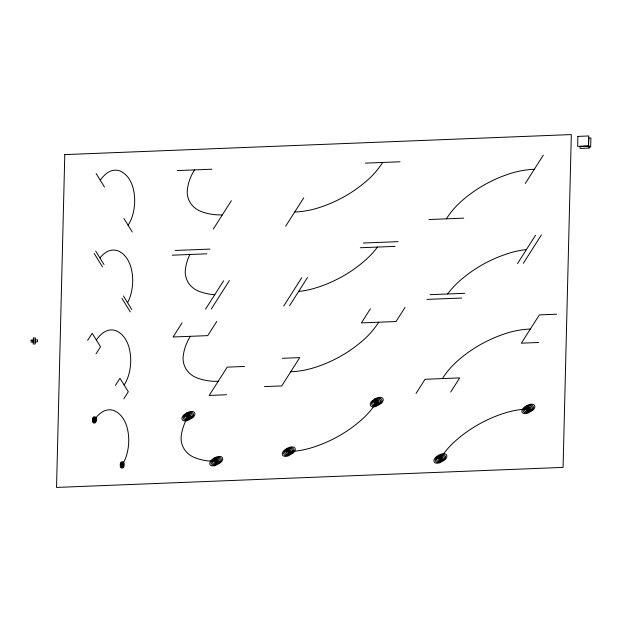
<?xml version="1.0" encoding="UTF-8"?>
<svg xmlns="http://www.w3.org/2000/svg" width="622" height="622" viewBox="0 0 622 622"><rect width="100%" height="100%" fill="white"/><g stroke="black" fill="none" stroke-linecap="round" stroke-linejoin="round"><path stroke-width="0.93" d="M33.137 342.014L33.191 340.055M35.438 341.929L35.493 339.97M87.655 340.382L92.173 333.291L100.515 346.781L95.998 353.871M213.315 229.052L231.368 200.696M115.459 385.352L119.976 378.262L128.311 391.751L123.801 398.842M182.09 322.857L173.087 337L207.732 335.631L216.736 321.488M205.54 309.157L223.593 280.802M211.332 308.932L229.386 280.576M285.677 226.19L303.723 197.835M283.694 306.071L301.748 277.707M289.479 305.837L307.532 277.482M370.401 308.753L361.398 322.904L396.043 321.527L405.046 307.385M525.295 183.459L543.348 155.103M416.056 393.423L425.059 379.28L459.705 377.904L450.701 392.047M517.527 263.565L535.573 235.209M523.312 263.339L541.365 234.984M177.169 170.591L211.9 169.215M365.308 163.143L400.047 161.774M428.978 219.519L463.709 218.151M175.186 250.464L209.925 249.095M363.334 243.023L398.064 241.647M172.177 255.191L206.916 253.815M360.325 247.75L395.056 246.374M430.004 294.673L464.735 293.296M426.995 299.4L461.726 298.024M556.682 314.211L539.36 314.895L521.353 343.181L538.675 342.497M282.419 358.311L299.742 357.627L281.735 385.912L264.412 386.596M244.539 366.459L227.217 367.143L209.21 395.429L226.532 394.745M96.13 173.53L104.473 187.028M123.933 218.509L132.276 231.998M95.656 251.047L103.998 264.537M123.459 296.018L131.794 309.515M94.147 253.411L102.49 266.9M121.951 298.381L130.293 311.879M94.357 419.912A26.14 23.519 -19.2 0 1 101.868 412.184A12.401 11.149 -19.2 0 1 116.166 411.624A26.14 23.519 -19.2 0 1 123.304 418.769A40.943 36.83 -19.2 0 1 127.378 428.566A61.858 55.646 -19.2 0 1 126.725 454.752A40.943 36.83 -19.2 0 1 122.161 464.883M96.34 340.032A26.14 23.519 -19.2 0 1 103.851 332.311A12.401 11.149 -19.2 0 1 118.149 331.744A26.14 23.519 -19.2 0 1 125.286 338.889A40.943 36.83 -19.2 0 1 129.353 348.685A61.858 55.646 -19.2 0 1 128.707 374.872A40.943 36.83 -19.2 0 1 124.143 385.01M127.564 302.673A40.943 36.83 -19.2 0 0 130.69 294.991A61.858 55.646 -19.2 0 0 131.335 268.805A40.943 36.83 -19.2 0 0 127.269 259.009A26.14 23.519 -19.2 0 0 120.132 251.863A12.401 11.149 -19.2 0 0 105.826 252.431A26.14 23.519 -19.2 0 0 99.909 257.928M128.101 225.25A40.943 36.83 -19.2 0 0 132.665 215.119A61.858 55.646 -19.2 0 0 133.318 188.925A40.943 36.83 -19.2 0 0 129.244 179.136A26.14 23.519 -19.2 0 0 122.106 171.991A12.401 11.149 -19.2 0 0 107.808 172.551A26.14 23.519 -19.2 0 0 100.305 180.279M188.435 416.188A52.287 47.031 -19.2 0 0 181.282 435.555A24.794 22.306 -19.2 0 0 195.013 457.776A52.287 47.031 -19.2 0 0 216.231 461.166M218.213 381.286A52.287 47.031 -19.2 0 1 196.995 377.896A24.794 22.306 -19.2 0 1 183.257 355.683A52.287 47.031 -19.2 0 1 190.41 336.315M214.753 294.696A52.287 47.031 -19.2 0 1 199.141 291.368A24.794 22.306 -19.2 0 1 185.403 269.147A52.287 47.031 -19.2 0 1 189.904 254.491M222.342 214.878A52.287 47.031 -19.2 0 1 201.124 211.488A24.794 22.306 -19.2 0 1 187.385 189.267A52.287 47.031 -19.2 0 1 194.538 169.899M288.756 451.642A81.886 73.668 -19.2 0 0 311.917 447.646A123.716 111.284 -19.2 0 0 361.872 419.508A81.886 73.668 -19.2 0 0 376.738 402.092M290.738 371.769A81.886 73.668 -19.2 0 0 313.892 367.765A123.716 111.284 -19.2 0 0 363.854 339.628A81.886 73.668 -19.2 0 0 378.72 322.212M298.638 291.454A81.886 73.668 -19.2 0 0 315.875 287.885A123.716 111.284 -19.2 0 0 365.829 259.747A81.886 73.668 -19.2 0 0 377.437 247.074M294.704 212.009A81.886 73.668 -19.2 0 0 317.858 208.012A123.716 111.284 -19.2 0 0 367.812 179.875A81.886 73.668 -19.2 0 0 382.678 162.459M528.381 408.918A81.886 73.668 -19.2 0 0 505.219 412.915A123.716 111.284 -19.2 0 0 455.265 441.052A81.886 73.668 -19.2 0 0 440.399 458.468M442.382 378.588A81.886 73.668 -19.2 0 1 457.248 361.18A123.716 111.284 -19.2 0 1 507.202 333.042A81.886 73.668 -19.2 0 1 530.356 329.038M447.622 293.981A81.886 73.668 -19.2 0 1 459.223 281.3A123.716 111.284 -19.2 0 1 509.185 253.162A81.886 73.668 -19.2 0 1 526.422 249.593M446.339 218.835A81.886 73.668 -19.2 0 1 461.205 201.419A123.716 111.284 -19.2 0 1 511.16 173.281A81.886 73.668 -19.2 0 1 534.321 169.285M31.147 340.141L31.1 342.1L37.483 341.843L37.53 339.884L31.147 340.141M33.37 338.057L33.223 344.013L35.26 343.927L35.407 337.971L33.37 338.057M64.789 154.606L56.54 487.43L563.073 467.394L571.323 134.57L64.789 154.606M577.9 136.397L577.651 146.38L588.513 145.952L588.754 135.961L577.9 136.397M580.116 146.434L580.062 148.433L589.563 148.059L589.617 146.061L580.116 146.434M588.731 138.053L588.505 147.103L590.675 147.017L590.9 137.967L588.731 138.053M92.515 418.676L92.453 421.296A4.097 3.685 -19.2 0 0 92.857 422.276A2.776 2.496 -19.2 0 0 93.611 423.038L95.003 422.937A2.612 2.348 -19.2 0 0 95.749 422.159A4.097 3.685 -19.2 0 0 96.208 421.148L96.27 418.528A4.097 3.685 -19.2 0 0 95.866 417.549A2.612 2.348 -19.2 0 0 95.15 416.833L93.72 416.896A2.612 2.348 -19.2 0 0 92.973 417.665A4.097 3.685 -19.2 0 0 92.515 418.676M92.88 418.925L92.834 421.016A3.273 2.947 -19.2 0 0 93.16 421.802A2.224 1.998 -19.2 0 0 93.766 422.408L94.871 422.33A2.091 1.882 -19.2 0 0 95.469 421.708A3.273 2.947 -19.2 0 0 95.835 420.9L95.889 418.808A3.273 2.947 -19.2 0 0 95.563 418.023A2.091 1.882 -19.2 0 0 94.995 417.448L93.852 417.494A2.091 1.882 -19.2 0 0 93.246 418.116A3.273 2.947 -19.2 0 0 92.88 418.925M93.253 419.174L93.214 420.744A2.457 2.208 -19.2 0 0 93.456 421.327A1.664 1.501 -19.2 0 0 93.914 421.786L94.746 421.724A1.571 1.407 -19.2 0 0 95.197 421.265A2.457 2.208 -19.2 0 0 95.469 420.651L95.508 419.08A2.457 2.208 -19.2 0 0 95.267 418.497A1.571 1.407 -19.2 0 0 94.832 418.07L93.976 418.101A1.571 1.407 -19.2 0 0 93.525 418.567A2.457 2.208 -19.2 0 0 93.253 419.174M93.619 419.422C93.883 424.344 96.511 416.701 93.619 419.422M93.992 419.663C94.116 422.128 95.438 418.303 93.992 419.663M120.318 463.654L120.248 466.267A4.097 3.685 -19.2 0 0 120.66 467.246A2.776 2.496 -19.2 0 0 121.414 468.008L122.798 467.907A2.612 2.348 -19.2 0 0 123.553 467.138A4.097 3.685 -19.2 0 0 124.011 466.119L124.073 463.499A4.097 3.685 -19.2 0 0 123.669 462.519A2.612 2.348 -19.2 0 0 122.954 461.804L121.523 461.866A2.612 2.348 -19.2 0 0 120.769 462.636A4.097 3.685 -19.2 0 0 120.318 463.654M120.684 463.895L120.637 465.995A3.273 2.947 -19.2 0 0 120.956 466.78A2.224 1.998 -19.2 0 0 121.562 467.386L122.674 467.301A2.091 1.882 -19.2 0 0 123.273 466.687A3.273 2.947 -19.2 0 0 123.638 465.87L123.692 463.779A3.273 2.947 -19.2 0 0 123.366 462.993A2.091 1.882 -19.2 0 0 122.798 462.426L121.648 462.465A2.091 1.882 -19.2 0 0 121.049 463.087A3.273 2.947 -19.2 0 0 120.684 463.895M121.057 464.144L121.018 465.715A2.457 2.208 -19.2 0 0 121.259 466.306A1.664 1.501 -19.2 0 0 121.718 466.757L122.55 466.694A1.571 1.407 -19.2 0 0 122.993 466.236A2.457 2.208 -19.2 0 0 123.273 465.629L123.311 464.059A2.457 2.208 -19.2 0 0 123.063 463.468A1.571 1.407 -19.2 0 0 122.635 463.04L121.78 463.071A1.571 1.407 -19.2 0 0 121.329 463.538A2.457 2.208 -19.2 0 0 121.057 464.144M121.422 464.393C121.679 469.315 124.314 461.672 121.422 464.393M121.795 464.642C121.92 467.099 123.242 463.281 121.795 464.642M186.118 416.281L186.328 417.937L188.155 417.922L190.153 416.794L190.923 414.788L188.707 414.462L186.118 416.281M187.276 416.235C188.186 419.819 191.988 412.573 187.276 416.235M213.914 461.26L214.131 462.908L215.958 462.892L217.957 461.773L218.719 459.759L216.51 459.433L213.914 461.26M215.072 461.213C215.989 464.789 219.791 457.543 215.072 461.213M286.447 451.735L286.656 453.391L288.484 453.376L290.482 452.248L291.252 450.242L289.036 449.916L286.447 451.735M287.605 451.689C288.515 455.273 292.317 448.027 287.605 451.689M374.421 402.185L374.631 403.841L376.458 403.826L378.456 402.698L379.226 400.692L377.018 400.366L374.421 402.185M375.579 402.139C376.497 405.723 380.299 398.477 375.579 402.139M438.082 458.562L438.3 460.218L440.127 460.202L442.125 459.075L442.887 457.069L440.679 456.735L438.082 458.562M439.241 458.515C440.158 462.099 443.96 454.853 439.241 458.515M526.064 409.012L526.274 410.66L528.101 410.644L530.099 409.525L530.869 407.511L528.653 407.185L526.064 409.012M527.223 408.965C528.132 412.541 531.934 405.295 527.223 408.965M186.468 413.008L184.128 414.68A8.187 7.363 -19.2 0 0 182.643 416.421A5.225 4.704 -19.2 0 0 181.927 418.357L182.207 419.694L183.171 420.558A5.551 4.992 -19.2 0 0 185.426 420.915A8.187 7.363 -19.2 0 0 187.735 420.519L192.734 417.704A8.187 7.363 -19.2 0 0 194.22 415.962A5.225 4.704 -19.2 0 0 194.935 414.027L194.655 412.689L193.559 411.803A5.225 4.704 -19.2 0 0 191.444 411.469A8.187 7.363 -19.2 0 0 189.127 411.865L186.468 413.008M186.857 413.646L184.991 414.983A6.554 5.893 -19.2 0 0 183.801 416.375A4.183 3.763 -19.2 0 0 183.226 417.922L184.221 419.687A4.44 3.996 -19.2 0 0 186.025 419.974A6.554 5.893 -19.2 0 0 187.875 419.656L191.871 417.401A6.554 5.893 -19.2 0 0 193.061 416.009A4.183 3.763 -19.2 0 0 193.636 414.462L192.532 412.681A4.183 3.763 -19.2 0 0 190.837 412.409A6.554 5.893 -19.2 0 0 188.987 412.728L186.857 413.646M187.253 414.283L185.854 415.286A4.914 4.416 -19.2 0 0 184.959 416.328A3.133 2.822 -19.2 0 0 184.532 417.494L185.27 418.808A3.328 2.993 -19.2 0 0 186.623 419.026A4.914 4.416 -19.2 0 0 188.015 418.785L191.016 417.098A4.914 4.416 -19.2 0 0 191.903 416.056A3.133 2.822 -19.2 0 0 192.33 414.89L191.506 413.56A3.133 2.822 -19.2 0 0 190.239 413.358A4.914 4.416 -19.2 0 0 188.847 413.599L187.253 414.283M214.263 457.986L211.931 459.65A8.187 7.363 -19.2 0 0 210.446 461.392A5.225 4.704 -19.2 0 0 209.731 463.328L210.011 464.665L210.975 465.528A5.551 4.992 -19.2 0 0 213.222 465.894A8.187 7.363 -19.2 0 0 215.539 465.489L220.538 462.675A8.187 7.363 -19.2 0 0 222.023 460.933A5.225 4.704 -19.2 0 0 222.738 458.997L222.451 457.66L221.362 456.773A5.225 4.704 -19.2 0 0 219.239 456.439A8.187 7.363 -19.2 0 0 216.922 456.836L214.263 457.986M214.66 458.624L212.794 459.953A6.554 5.893 -19.2 0 0 211.604 461.345A4.183 3.763 -19.2 0 0 211.029 462.9L212.024 464.657A4.44 3.996 -19.2 0 0 213.828 464.945A6.554 5.893 -19.2 0 0 215.678 464.626L219.675 462.371A6.554 5.893 -19.2 0 0 220.864 460.98A4.183 3.763 -19.2 0 0 221.44 459.433L220.336 457.652A4.183 3.763 -19.2 0 0 218.641 457.38A6.554 5.893 -19.2 0 0 216.79 457.706L214.66 458.624M215.056 459.254L213.649 460.257A4.914 4.416 -19.2 0 0 212.763 461.299A3.133 2.822 -19.2 0 0 212.327 462.465L213.074 463.787A3.328 2.993 -19.2 0 0 214.427 463.996A4.914 4.416 -19.2 0 0 215.818 463.763L218.812 462.068A4.914 4.416 -19.2 0 0 219.706 461.026A3.133 2.822 -19.2 0 0 220.134 459.868L219.309 458.531A3.133 2.822 -19.2 0 0 218.034 458.328A4.914 4.416 -19.2 0 0 216.65 458.569L215.056 459.254M286.796 448.462L284.456 450.134A8.187 7.363 -19.2 0 0 282.971 451.875A5.225 4.704 -19.2 0 0 282.256 453.811L282.536 455.148L283.5 456.012A5.551 4.992 -19.2 0 0 285.755 456.369A8.187 7.363 -19.2 0 0 288.064 455.973L293.063 453.158A8.187 7.363 -19.2 0 0 294.548 451.416A5.225 4.704 -19.2 0 0 295.263 449.481L294.983 448.143L293.887 447.257A5.225 4.704 -19.2 0 0 291.765 446.923A8.187 7.363 -19.2 0 0 289.455 447.319L286.796 448.462M287.185 449.1L285.319 450.437A6.554 5.893 -19.2 0 0 284.13 451.829A4.183 3.763 -19.2 0 0 283.554 453.376L284.549 455.141A4.44 3.996 -19.2 0 0 286.353 455.428A6.554 5.893 -19.2 0 0 288.204 455.11L292.2 452.855A6.554 5.893 -19.2 0 0 293.39 451.463A4.183 3.763 -19.2 0 0 293.965 449.916L292.861 448.135A4.183 3.763 -19.2 0 0 291.166 447.863A6.554 5.893 -19.2 0 0 289.316 448.182L287.185 449.1M287.582 449.737L286.174 450.74A4.914 4.416 -19.2 0 0 285.288 451.782A3.133 2.822 -19.2 0 0 284.86 452.948L285.599 454.262A3.328 2.993 -19.2 0 0 286.952 454.48A4.914 4.416 -19.2 0 0 288.344 454.239L291.345 452.552A4.914 4.416 -19.2 0 0 292.231 451.51A3.133 2.822 -19.2 0 0 292.659 450.344L291.835 449.014A3.133 2.822 -19.2 0 0 290.567 448.812A4.914 4.416 -19.2 0 0 289.176 449.053L287.582 449.737M374.771 398.912L372.438 400.584A8.187 7.363 -19.2 0 0 370.945 402.325A5.225 4.704 -19.2 0 0 370.23 404.261L370.518 405.598L371.474 406.461A5.551 4.992 -19.2 0 0 373.729 406.819A8.187 7.363 -19.2 0 0 376.046 406.423L381.037 403.608A8.187 7.363 -19.2 0 0 382.522 401.866A5.225 4.704 -19.2 0 0 383.238 399.93L382.958 398.585L381.869 397.707A5.225 4.704 -19.2 0 0 379.747 397.365A8.187 7.363 -19.2 0 0 377.43 397.769L374.771 398.912M375.167 399.549L373.293 400.879A6.554 5.893 -19.2 0 0 372.104 402.278A4.183 3.763 -19.2 0 0 371.536 403.826L372.524 405.583A4.44 3.996 -19.2 0 0 374.327 405.871A6.554 5.893 -19.2 0 0 376.186 405.552L380.182 403.305A6.554 5.893 -19.2 0 0 381.372 401.913A4.183 3.763 -19.2 0 0 381.939 400.358L380.843 398.585A4.183 3.763 -19.2 0 0 379.14 398.313A6.554 5.893 -19.2 0 0 377.29 398.632L375.167 399.549M375.556 400.187L374.156 401.182A4.914 4.416 -19.2 0 0 373.262 402.232A3.133 2.822 -19.2 0 0 372.835 403.39L373.581 404.712A3.328 2.993 -19.2 0 0 374.934 404.93A4.914 4.416 -19.2 0 0 376.318 404.689L379.319 403.002A4.914 4.416 -19.2 0 0 380.213 401.952A3.133 2.822 -19.2 0 0 380.641 400.793L379.817 399.456A3.133 2.822 -19.2 0 0 378.541 399.254A4.914 4.416 -19.2 0 0 377.15 399.495L375.556 400.187M438.432 455.288L436.1 456.96A8.187 7.363 -19.2 0 0 434.615 458.702A5.225 4.704 -19.2 0 0 433.899 460.638L434.179 461.975L435.136 462.838A5.551 4.992 -19.2 0 0 437.39 463.196A8.187 7.363 -19.2 0 0 439.707 462.791L444.707 459.985A8.187 7.363 -19.2 0 0 446.192 458.243A5.225 4.704 -19.2 0 0 446.907 456.307L446.619 454.962L445.531 454.083A5.225 4.704 -19.2 0 0 443.408 453.741A8.187 7.363 -19.2 0 0 441.091 454.146L438.432 455.288M438.829 455.926L436.963 457.256A6.554 5.893 -19.2 0 0 435.773 458.655A4.183 3.763 -19.2 0 0 435.198 460.202L436.193 461.959A4.44 3.996 -19.2 0 0 437.997 462.247A6.554 5.893 -19.2 0 0 439.847 461.928L443.844 459.681A6.554 5.893 -19.2 0 0 445.033 458.282A4.183 3.763 -19.2 0 0 445.601 456.735L444.505 454.962A4.183 3.763 -19.2 0 0 442.81 454.69A6.554 5.893 -19.2 0 0 440.959 455.009L438.829 455.926M439.225 456.564L437.818 457.559A4.914 4.416 -19.2 0 0 436.924 458.608A3.133 2.822 -19.2 0 0 436.496 459.767L437.243 461.089A3.328 2.993 -19.2 0 0 438.596 461.306A4.914 4.416 -19.2 0 0 439.987 461.065L442.981 459.378A4.914 4.416 -19.2 0 0 443.875 458.328A3.133 2.822 -19.2 0 0 444.302 457.17L443.478 455.833A3.133 2.822 -19.2 0 0 442.203 455.631A4.914 4.416 -19.2 0 0 440.819 455.872L439.225 456.564M526.414 405.738L524.074 407.402A8.187 7.363 -19.2 0 0 522.589 409.144A5.225 4.704 -19.2 0 0 521.874 411.08L522.161 412.417L523.118 413.28A5.551 4.992 -19.2 0 0 525.372 413.646A8.187 7.363 -19.2 0 0 527.681 413.241L532.681 410.427A8.187 7.363 -19.2 0 0 534.166 408.685A5.225 4.704 -19.2 0 0 534.881 406.749L534.601 405.412L533.513 404.525A5.225 4.704 -19.2 0 0 531.39 404.191A8.187 7.363 -19.2 0 0 529.073 404.588L526.414 405.738M526.803 406.376L524.937 407.705A6.554 5.893 -19.2 0 0 523.747 409.097A4.183 3.763 -19.2 0 0 523.172 410.652L524.167 412.409A4.44 3.996 -19.2 0 0 525.971 412.697A6.554 5.893 -19.2 0 0 527.821 412.378L531.818 410.123A6.554 5.893 -19.2 0 0 533.007 408.732A4.183 3.763 -19.2 0 0 533.583 407.185L532.486 405.404A4.183 3.763 -19.2 0 0 530.784 405.132A6.554 5.893 -19.2 0 0 528.933 405.458L526.803 406.376M527.199 407.006L525.8 408.009A4.914 4.416 -19.2 0 0 524.906 409.051A3.133 2.822 -19.2 0 0 524.478 410.217L525.225 411.539A3.328 2.993 -19.2 0 0 526.57 411.748A4.914 4.416 -19.2 0 0 527.961 411.515L530.963 409.82A4.914 4.416 -19.2 0 0 531.849 408.778A3.133 2.822 -19.2 0 0 532.284 407.62L531.46 406.283A3.133 2.822 -19.2 0 0 530.185 406.08A4.914 4.416 -19.2 0 0 528.793 406.322L527.199 407.006"/></g></svg>
